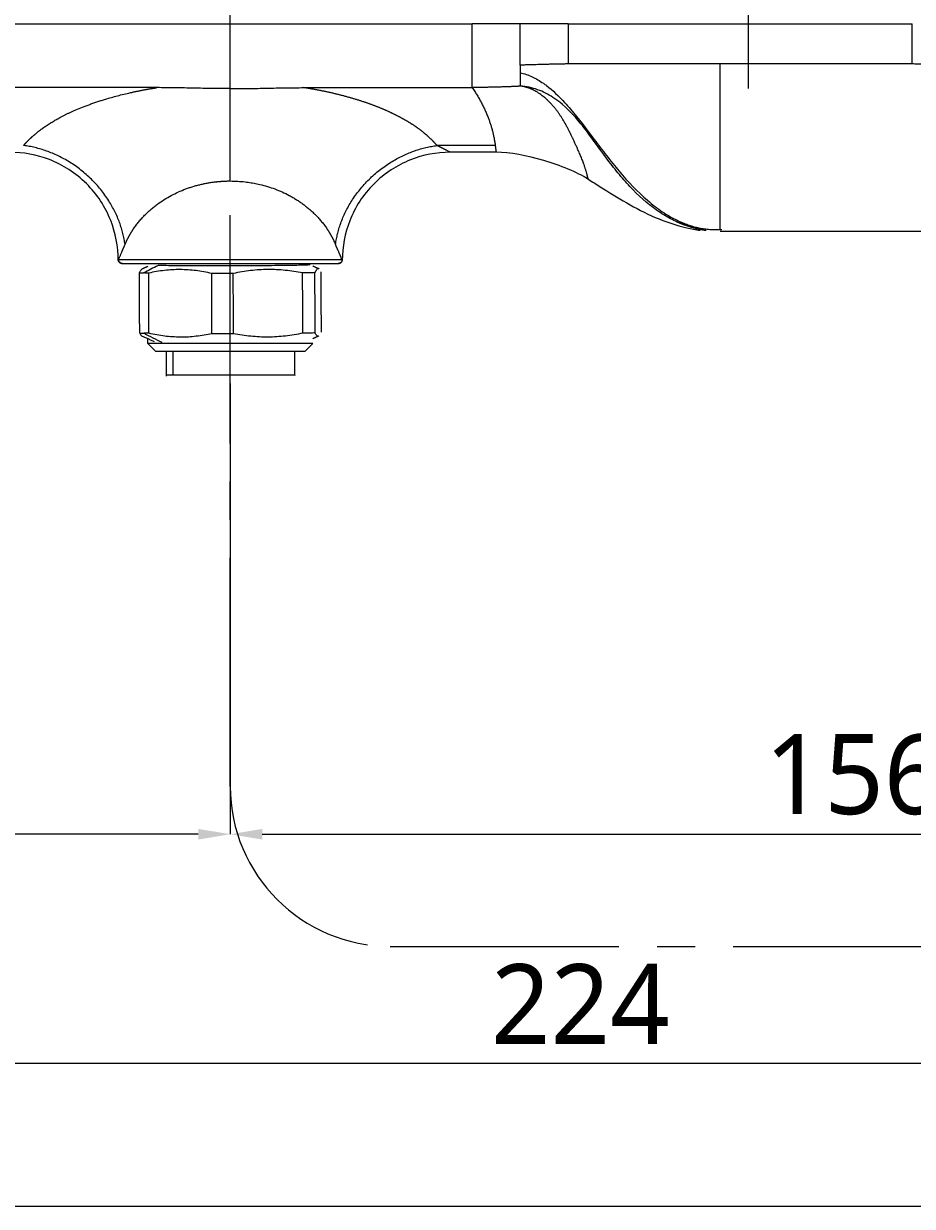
# Model space of a CAD drawing. Extents: x 2340 to 3468, y 0 to 827.
# Drawn here: x 3010 to 3121.1, y 133.3 to 281.2 of the extents above; entities that cross this region are included whole.
import ezdxf

# ---------------------------------------------------------------- set-up
doc = ezdxf.new("R2010")
doc.units = 0
doc.header["$LTSCALE"] = 3
doc.header["$MEASUREMENT"] = 0
doc.header["$PDMODE"] = 3
doc.header["$PDSIZE"] = -10
doc.linetypes.add('CENTER2', pattern=[28.575, 19.05, -3.175, 3.175, -3.175])
doc.layers.get('0').update_dxf_attribs({"linetype": 'CONTINUOUS'})
doc.layers.get('DEFPOINTS').update_dxf_attribs({"linetype": 'CONTINUOUS'})
doc.layers.add('1', color=7, linetype='CONTINUOUS')
doc.layers.add('Cneter', color=1, linetype='CENTER2', lineweight=13)
doc.layers.add('치수선', color=7, linetype='CONTINUOUS', lineweight=20)
doc.styles.add('Daelim Dimension', font='NanumGothic.ttf')
doc.dimstyles.new('DEFAULT', dxfattribs={"dimscale": 2, "dimtxt": 2, "dimasz": 2, "dimexe": 0, "dimexo": 2, "dimgap": 1, "dimtad": 1, "dimdec": 1, "dimzin": 9, "dimdsep": 46, "dimtxsty": 'Daelim Dimension', "dimcen": 0.5, "dimclrd": 252, "dimclre": 252, "dimclrt": 3, "dimadec": 1, "dimazin": 0, "dimtfac": 1, "dimtdec": 1, "dimtix": 1, "dimtmove": 0, "dimatfit": 3, "dimfxl": 1, "dimtolj": 1, "dimtzin": 1, "dimlwd": 9, "dimlwe": 9, "dimarcsym": 0})

# ---------------------------------------------------------------- blocks, each defined once
blk = doc.blocks.new('*D8')
at = {"color": 5, "lineweight": 9, "ltscale": 0.5, "transparency": 16777216}
for p, q in [((3035.81, 233.25), (3035.81, 179.84)), ((3191.76, 192.21), (3191.76, 179.84)), ((3039.81, 179.84), (3187.76, 179.84))]:
    blk.add_line(p, q, dxfattribs=at)
at = {"color": 5, "ltscale": 0.5, "transparency": 16777216}
for points in [[(3039.81, 180.5), (3039.81, 179.17), (3035.81, 179.84)], [(3187.76, 180.5), (3187.76, 179.17), (3191.76, 179.84)]]:
    blk.add_solid(points, dxfattribs=at)
at = {"layer": 'DEFPOINTS', "color": 0, "ltscale": 0.5, "transparency": 16777216}
for p in [(3035.81, 237.25), (3191.76, 196.21), (3191.76, 179.84)]:
    blk.add_point(p, dxfattribs=at)
at = {"color": 7, "ltscale": 0.5, "transparency": 16777216, "insert": (3113.78, 187.28), "char_height": 10, "attachment_point": 5, "style": 'Daelim Dimension'}
blk.add_mtext('\\A1;156', dxfattribs=at)
blk = doc.blocks.new('*D9')
at = {"color": 5, "lineweight": 9, "ltscale": 0.5, "transparency": 16777216}
for p, q in [((2967.38, 252.96), (2967.38, 151.2)), ((3191.76, 192.21), (3191.76, 151.2)), ((2971.38, 151.2), (3187.76, 151.2))]:
    blk.add_line(p, q, dxfattribs=at)
at = {"color": 5, "ltscale": 0.5, "transparency": 16777216}
for points in [[(2971.38, 151.87), (2971.38, 150.54), (2967.38, 151.2)], [(3187.76, 151.87), (3187.76, 150.54), (3191.76, 151.2)]]:
    blk.add_solid(points, dxfattribs=at)
at = {"layer": 'DEFPOINTS', "color": 0, "ltscale": 0.5, "transparency": 16777216}
for p in [(2967.38, 256.96), (3191.76, 196.21), (3191.76, 151.2)]:
    blk.add_point(p, dxfattribs=at)
at = {"color": 7, "ltscale": 0.5, "transparency": 16777216, "insert": (3079.57, 158.6), "char_height": 10, "attachment_point": 5, "style": 'Daelim Dimension'}
blk.add_mtext('\\A1;224', dxfattribs=at)
blk = doc.blocks.new('*D11')
at = {"color": 5, "lineweight": 9, "ltscale": 0.5, "transparency": 16777216}
for p, q in [((2967.38, 252.7), (2967.38, 179.84)), ((3035.81, 236.18), (3035.81, 179.84)), ((3031.81, 179.84), (2971.38, 179.84))]:
    blk.add_line(p, q, dxfattribs=at)
at = {"color": 5, "ltscale": 0.5, "transparency": 16777216}
for points in [[(2971.38, 180.5), (2971.38, 179.17), (2967.38, 179.84)], [(3031.81, 180.5), (3031.81, 179.17), (3035.81, 179.84)]]:
    blk.add_solid(points, dxfattribs=at)
at = {"layer": 'DEFPOINTS', "color": 0, "ltscale": 0.5, "transparency": 16777216}
for p in [(2967.38, 256.7), (3035.81, 240.18), (2967.38, 179.84)]:
    blk.add_point(p, dxfattribs=at)
at = {"color": 7, "ltscale": 0.5, "transparency": 16777216, "insert": (3001.59, 187.28), "char_height": 10, "attachment_point": 5, "style": 'Daelim Dimension'}
blk.add_mtext('\\A1;68', dxfattribs=at)

msp = doc.modelspace()

# ---------------------------------------------------------------- linework, layer by layer
at = {"layer": '1', "color": 7, "linetype": 'Continuous', "lineweight": 18}
for p, q in [((2953.06, 281.18), (3066.06, 281.18)), ((3072.06, 281.18), (3066.06, 281.18)), ((3072.06, 275.99), (3072.06, 281.18)), ((3078.06, 281.18), (3072.06, 281.18)), ((3078.06, 281.18), (3121.06, 281.18)), ((3078.06, 276.18), (3097.06, 276.18)), ((3097.06, 276.18), (3121.06, 276.18)), ((3026.64, 273.18), (2953.06, 273.18)), ((3044.98, 273.18), (3066.06, 273.18)), ((3069.05, 265.1), (3063.31, 265.1)), ((3097.06, 255.18), (3097.06, 255.18)), ((3097.06, 255.18), (3097.06, 255.18)), ((3127.06, 255.18), (3097.06, 255.18)), ((3021.82, 251.68), (3021.82, 251.68)), ((3022.34, 251.18), (3049.28, 251.18)), ((3025.51, 241.18), (3025.51, 241.78)), ((3035.81, 241.18), (3025.51, 241.18)), ((3026.51, 240.18), (3025.51, 241.18)), ((3046.11, 241.18), (3035.81, 241.18)), ((3046.11, 241.18), (3045.11, 240.18)), ((3035.81, 240.18), (3026.51, 240.18)), ((3045.11, 240.18), (3035.81, 240.18))]:
    msp.add_line(p, q, dxfattribs=at)
at = {"layer": '1', "color": 7, "linetype": 'Continuous', "lineweight": 13}
for p, q in [((3078.06, 281.18), (3078.06, 276.18)), ((3121.06, 276.18), (3121.06, 281.18)), ((3021.85, 251.68), (3049.78, 251.68)), ((3035.81, 240.18), (3035.81, 241.18)), ((3028.62, 240.18), (3028.63, 237.25))]:
    msp.add_line(p, q, dxfattribs=at)
at = {"layer": '1', "color": 7, "linetype": 'Continuous', "lineweight": 18, "extrusion": (0, 0, -1)}
for centre, ratio, start_param, end_param in [((3022.34, 251.68), 0.997581, 0.00001, 1.570795), ((3049.28, 251.68), 0.997583, 4.712388, 6.283186)]:
    msp.add_ellipse(centre, major_axis=(0, -0.5), ratio=ratio, start_param=start_param, end_param=end_param, dxfattribs=at)
at = {"layer": '1', "color": 7, "linetype": 'Continuous', "lineweight": 13}
for points, degree in [([(3066.06, 273.18), (3066.06, 275.85), (3066.06, 278.52), (3066.06, 281.18)], 3), ([(3068.93, 265.95), (3061.64, 265.95)], 1), ([(3026.78, 250.94), (3026.18, 250.63), (3025.58, 250.32), (3024.97, 250.01)], 3), ([(3025, 242.48), (3025.75, 242.1), (3026.51, 241.72), (3027.26, 241.34)], 3)]:
    msp.add_open_spline(points, degree=degree, dxfattribs=at)
at = {"layer": '1', "color": 7, "linetype": 'Continuous', "lineweight": 18}
for points, knots in [([(3072.06, 275.99), (3072.06, 275.99), (3072.07, 276), (3072.11, 276.01), (3072.14, 276.01), (3072.22, 276.02), (3072.26, 276.03), (3072.33, 276.04), (3072.35, 276.04), (3072.38, 276.04), (3072.4, 276.04), (3072.45, 276.04), (3072.48, 276.04), (3072.59, 276.05), (3072.76, 276.06), (3072.96, 276.07), (3073.13, 276.07), (3073.18, 276.07), (3073.27, 276.08), (3073.3, 276.08), (3073.36, 276.08), (3073.39, 276.08), (3073.55, 276.08), (3073.68, 276.09), (3073.96, 276.09), (3074.1, 276.1), (3074.4, 276.11), (3074.56, 276.11), (3074.76, 276.12), (3074.81, 276.12), (3074.89, 276.12), (3074.93, 276.12), (3075.06, 276.12), (3075.14, 276.13), (3075.4, 276.13), (3075.76, 276.14), (3076.13, 276.15), (3076.41, 276.16), (3076.5, 276.16), (3076.69, 276.17), (3076.79, 276.17), (3077.08, 276.17), (3077.47, 276.18), (3077.86, 276.18), (3078.06, 276.18)], [0, 0, 0, 0, 0.0625, 0.0625, 0.125, 0.125, 0.1875, 0.1875, 0.203125, 0.203125, 0.21875, 0.21875, 0.25, 0.25, 0.3125, 0.375, 0.375, 0.40625, 0.40625, 0.421875, 0.421875, 0.4375, 0.4375, 0.5, 0.5, 0.5625, 0.5625, 0.625, 0.625, 0.640625, 0.640625, 0.65625, 0.65625, 0.6875, 0.6875, 0.75, 0.8125, 0.8125, 0.84375, 0.84375, 0.875, 0.875, 0.9375, 1, 1, 1, 1]), ([(3072.06, 275.99), (3072.06, 275.98), (3072.06, 275.95), (3072.06, 275.9), (3072.06, 275.82), (3072.06, 275.75), (3072.06, 275.68), (3072.06, 275.61), (3072.06, 275.54), (3072.06, 275.46), (3072.06, 275.39), (3072.06, 275.32), (3072.06, 275.25), (3072.06, 275.19), (3072.06, 275.14), (3072.06, 275.1), (3072.06, 275.07), (3072.06, 275.04), (3072.06, 275.03)], [0, 0, 0, 0, 0.01974, 0.095145, 0.17055, 0.245954, 0.321359, 0.396763, 0.472168, 0.547573, 0.622977, 0.698382, 0.773787, 0.849191, 0.886894, 0.924596, 0.962298, 1, 1, 1, 1]), ([(3097.06, 255.39), (3097.06, 255.47), (3097.06, 255.84), (3097.06, 257.52), (3097.06, 262.03), (3097.06, 268.02), (3097.06, 272.32), (3097.06, 274.18), (3097.06, 275.38), (3097.06, 275.94), (3097.06, 276.18), (3097.06, 276.18)], [0, 0, 0, 0, 0.030783, 0.118894, 0.295114, 0.471334, 0.647555, 0.823775, 0.911885, 0.999995, 1, 1, 1, 1]), ([(3121.06, 276.18), (3121.26, 276.18), (3121.46, 276.18), (3121.86, 276.17), (3122.25, 276.16), (3122.64, 276.14), (3122.87, 276.12), (3122.92, 276.12), (3123.02, 276.11), (3123.06, 276.11), (3123.21, 276.1), (3123.3, 276.09), (3123.57, 276.07), (3123.93, 276.03), (3124.27, 275.98), (3124.51, 275.94), (3124.59, 275.93), (3124.71, 275.91), (3124.75, 275.9), (3124.83, 275.89), (3124.87, 275.88), (3125.06, 275.84), (3125.2, 275.81), (3125.48, 275.74), (3125.61, 275.71), (3125.79, 275.65), (3125.85, 275.63), (3125.97, 275.59), (3126.02, 275.57), (3126.18, 275.51), (3126.28, 275.47), (3126.46, 275.38), (3126.55, 275.34), (3126.69, 275.25), (3126.76, 275.2), (3126.82, 275.14), (3126.84, 275.13), (3126.86, 275.1), (3126.88, 275.09), (3126.91, 275.05), (3126.93, 275.03), (3126.99, 274.95), (3127.04, 274.85), (3127.06, 274.75), (3127.06, 274.69)], [0, 0, 0, 0, 0.0625, 0.0625, 0.125, 0.1875, 0.1875, 0.203125, 0.203125, 0.21875, 0.21875, 0.25, 0.25, 0.3125, 0.375, 0.375, 0.40625, 0.40625, 0.421875, 0.421875, 0.4375, 0.4375, 0.5, 0.5, 0.5625, 0.5625, 0.59375, 0.59375, 0.625, 0.625, 0.6875, 0.6875, 0.75, 0.75, 0.8125, 0.8125, 0.828125, 0.828125, 0.84375, 0.84375, 0.875, 0.875, 0.9375, 1, 1, 1, 1]), ([(3072.06, 275.03), (3072.06, 274.9), (3072.06, 274.76), (3072.06, 274.41), (3072.06, 274.21), (3072.06, 273.79), (3072.06, 273.59), (3072.06, 273.38)], [0, 0, 0, 0, 0.24855, 0.24855, 0.624275, 0.624275, 1, 1, 1, 1]), ([(3035.81, 273.06), (3035.43, 273.06), (3034.67, 273.06), (3033.52, 273.07), (3032.76, 273.08), (3031.99, 273.1), (3031.61, 273.11), (3030.46, 273.13), (3029.7, 273.15), (3028.17, 273.17), (3027.41, 273.18), (3026.64, 273.18)], [0, 0, 0, 0, 0.125, 0.25, 0.375, 0.375, 0.5, 0.5, 0.75, 0.75, 1, 1, 1, 1]), ([(3035.81, 273.06), (3036.19, 273.06), (3036.96, 273.06), (3037.72, 273.07), (3038.87, 273.08), (3039.63, 273.1), (3041.16, 273.13), (3041.92, 273.15), (3043.45, 273.17), (3044.22, 273.18), (3044.98, 273.18)], [0, 0, 0, 0, 0.125, 0.25, 0.25, 0.5, 0.5, 0.75, 0.75, 1, 1, 1, 1]), ([(3072.06, 273.38), (3072.06, 273.38), (3072.05, 273.37), (3072.01, 273.37), (3071.96, 273.36), (3071.86, 273.35), (3071.79, 273.35), (3071.78, 273.34), (3071.74, 273.34), (3071.73, 273.34), (3071.68, 273.34), (3071.64, 273.34), (3071.53, 273.33), (3071.36, 273.32), (3071.16, 273.31), (3071, 273.31), (3070.94, 273.3), (3070.85, 273.3), (3070.83, 273.3), (3070.76, 273.3), (3070.73, 273.3), (3070.58, 273.29), (3070.44, 273.29), (3070.17, 273.28), (3069.88, 273.27), (3069.56, 273.26), (3069.36, 273.25), (3069.32, 273.25), (3069.23, 273.25), (3069.19, 273.25), (3069.07, 273.25), (3068.98, 273.24), (3068.72, 273.24), (3068.37, 273.23), (3068, 273.22), (3067.72, 273.21), (3067.62, 273.21), (3067.43, 273.21), (3067.33, 273.21), (3067.04, 273.2), (3066.65, 273.19), (3066.26, 273.19), (3066.06, 273.18)], [0, 0, 0, 0, 0.0625, 0.0625, 0.125, 0.1875, 0.1875, 0.203125, 0.203125, 0.21875, 0.21875, 0.25, 0.25, 0.3125, 0.375, 0.375, 0.40625, 0.40625, 0.421875, 0.421875, 0.4375, 0.4375, 0.5, 0.5, 0.5625, 0.625, 0.625, 0.640625, 0.640625, 0.65625, 0.65625, 0.6875, 0.6875, 0.75, 0.8125, 0.8125, 0.84375, 0.84375, 0.875, 0.875, 0.9375, 1, 1, 1, 1]), ([(3080.56, 261.73), (3080.56, 261.73), (3080.56, 261.73), (3080.56, 261.73), (3080.56, 261.73), (3080.56, 261.73), (3080.56, 261.73), (3080.56, 261.73), (3080.56, 261.73), (3080.56, 261.73), (3080.56, 261.73), (3080.56, 261.74), (3080.56, 261.74), (3080.56, 261.74), (3080.56, 261.74), (3080.56, 261.75), (3080.56, 261.75), (3080.56, 261.75), (3080.56, 261.76), (3080.55, 261.76), (3080.55, 261.76), (3080.55, 261.77), (3080.55, 261.77), (3080.55, 261.78), (3080.55, 261.78), (3080.55, 261.79), (3080.55, 261.79), (3080.54, 261.8), (3080.54, 261.8), (3080.54, 261.81), (3080.54, 261.81), (3080.54, 261.82), (3080.54, 261.83), (3080.53, 261.83), (3080.53, 261.84), (3080.53, 261.85), (3080.53, 261.86), (3080.53, 261.86), (3080.52, 261.87), (3080.52, 261.88), (3080.52, 261.89), (3080.52, 261.9), (3080.52, 261.9), (3080.51, 261.91), (3080.51, 261.92), (3080.51, 261.93), (3080.51, 261.94), (3080.5, 261.95), (3080.5, 261.96), (3080.5, 261.97), (3080.5, 261.98), (3080.49, 261.99), (3080.49, 262), (3080.49, 262.02), (3080.48, 262.03), (3080.48, 262.04), (3080.48, 262.05), (3080.47, 262.06), (3080.47, 262.07), (3080.47, 262.09), (3080.47, 262.1), (3080.46, 262.11), (3080.46, 262.13), (3080.45, 262.14), (3080.45, 262.15), (3080.45, 262.17), (3080.44, 262.18), (3080.44, 262.19), (3080.44, 262.21), (3080.43, 262.22), (3080.43, 262.24), (3080.42, 262.25), (3080.42, 262.27), (3080.42, 262.28), (3080.41, 262.3), (3080.41, 262.31), (3080.39, 262.37), (3080.36, 262.48), (3080.32, 262.64), (3080.27, 262.81), (3080.22, 262.98), (3080.16, 263.16), (3080.1, 263.34), (3080.03, 263.53), (3079.96, 263.74), (3079.87, 263.98), (3079.76, 264.25), (3079.65, 264.53), (3079.53, 264.82), (3079.4, 265.11), (3079.29, 265.37), (3079.19, 265.59), (3079.11, 265.77), (3079.02, 265.96), (3078.93, 266.16), (3078.84, 266.37), (3078.73, 266.6), (3078.63, 266.81), (3078.55, 266.99), (3078.47, 267.16), (3078.38, 267.33), (3078.31, 267.49), (3078.25, 267.6), (3078.2, 267.7), (3078.15, 267.8), (3078.1, 267.9), (3078.03, 268.04), (3077.94, 268.21), (3077.85, 268.38), (3077.77, 268.53), (3077.7, 268.65), (3077.65, 268.75), (3077.6, 268.84), (3077.53, 268.95), (3077.45, 269.09), (3077.35, 269.26), (3077.22, 269.46), (3077.05, 269.72), (3076.83, 270.03), (3076.64, 270.29), (3076.48, 270.5), (3076.36, 270.65), (3076.23, 270.8), (3076.11, 270.94), (3076.01, 271.06), (3075.93, 271.14), (3075.88, 271.2), (3075.84, 271.24), (3075.81, 271.27), (3075.76, 271.32), (3075.71, 271.37), (3075.66, 271.43), (3075.6, 271.48), (3075.55, 271.54), (3075.48, 271.6), (3075.42, 271.66), (3075.35, 271.73), (3075.28, 271.79), (3075.2, 271.86), (3075.12, 271.93), (3074.99, 272.04), (3074.82, 272.17), (3074.62, 272.32), (3074.44, 272.45), (3074.28, 272.55), (3074.17, 272.62), (3074.09, 272.67), (3074.05, 272.69), (3074, 272.72), (3073.96, 272.75), (3073.91, 272.77), (3073.87, 272.79), (3073.82, 272.82), (3073.77, 272.84), (3073.73, 272.87), (3073.68, 272.89), (3073.63, 272.91), (3073.58, 272.94), (3073.53, 272.96), (3073.49, 272.98), (3073.44, 273), (3073.39, 273.03), (3073.34, 273.05), (3073.29, 273.07), (3073.23, 273.09), (3073.18, 273.11), (3073.13, 273.13), (3073.08, 273.14), (3073.03, 273.16), (3072.97, 273.18), (3072.92, 273.2), (3072.86, 273.21), (3072.81, 273.23), (3072.76, 273.25), (3072.7, 273.26), (3072.64, 273.27), (3072.59, 273.29), (3072.53, 273.3), (3072.47, 273.31), (3072.42, 273.32), (3072.36, 273.34), (3072.3, 273.35), (3072.24, 273.36), (3072.18, 273.36), (3072.12, 273.37), (3072.08, 273.38), (3072.06, 273.38)], [0, 0, 0, 0, 0.001683, 0.003363, 0.005041, 0.006716, 0.008389, 0.01006, 0.011728, 0.013394, 0.015058, 0.01672, 0.018381, 0.020039, 0.021696, 0.023352, 0.025006, 0.026658, 0.028309, 0.029959, 0.031608, 0.033256, 0.034903, 0.03655, 0.038195, 0.03984, 0.041484, 0.043128, 0.044771, 0.046415, 0.048058, 0.049701, 0.051344, 0.052987, 0.05463, 0.056273, 0.057917, 0.059562, 0.061207, 0.062852, 0.064499, 0.066146, 0.067794, 0.069444, 0.071094, 0.072746, 0.074399, 0.076054, 0.07771, 0.079367, 0.081027, 0.082688, 0.084351, 0.086017, 0.087684, 0.089354, 0.091026, 0.0927, 0.094378, 0.096057, 0.097739, 0.099424, 0.101112, 0.102801, 0.104494, 0.106189, 0.107887, 0.109587, 0.11129, 0.112995, 0.114703, 0.116413, 0.118126, 0.119842, 0.12156, 0.12328, 0.125003, 0.140449, 0.156024, 0.171715, 0.187502, 0.202706, 0.218203, 0.233974, 0.250001, 0.270201, 0.291058, 0.312501, 0.333865, 0.354659, 0.375, 0.386972, 0.399194, 0.411696, 0.424475, 0.4375, 0.452259, 0.46875, 0.475354, 0.485803, 0.500001, 0.507169, 0.513873, 0.520116, 0.525904, 0.53125, 0.539349, 0.549781, 0.5625, 0.570328, 0.577356, 0.583598, 0.589062, 0.593751, 0.604768, 0.615179, 0.625, 0.643339, 0.664172, 0.6875, 0.696389, 0.706805, 0.718747, 0.72959, 0.738137, 0.744383, 0.748334, 0.749996, 0.753433, 0.757101, 0.760998, 0.765124, 0.769479, 0.774061, 0.778871, 0.783908, 0.789172, 0.794663, 0.800382, 0.806328, 0.812502, 0.828311, 0.842457, 0.854951, 0.865796, 0.874987, 0.87787, 0.880765, 0.883673, 0.886594, 0.889527, 0.892473, 0.895432, 0.898404, 0.901388, 0.904385, 0.907395, 0.910417, 0.913452, 0.916499, 0.919559, 0.922632, 0.925717, 0.928814, 0.931924, 0.935047, 0.938181, 0.941328, 0.944488, 0.947659, 0.950843, 0.954039, 0.957246, 0.960466, 0.963698, 0.966941, 0.970196, 0.973463, 0.976741, 0.980031, 0.983331, 0.986643, 0.989966, 0.9933, 0.996645, 1, 1, 1, 1]), ([(3093, 255.85), (3092.97, 255.86), (3092.51, 256.01), (3091.49, 256.43), (3090.22, 257.11), (3088.18, 258.46), (3086.25, 260.21), (3084.25, 262.51), (3082.35, 264.97), (3080.76, 267.26), (3078.75, 269.76), (3077.48, 271.05), (3076.02, 272.06), (3075.23, 272.52), (3073.91, 273.09), (3072.83, 273.33), (3072.06, 273.38)], [0, 0, 0, 0, 0.00448, 0.05633, 0.12892, 0.1704, 0.33632, 0.41928, 0.50224, 0.668161, 0.709641, 0.834081, 0.854821, 0.891116, 0.927411, 1, 1, 1, 1]), ([(3021.81, 251.57), (3021.8, 253.34), (3021.32, 255.9), (3019.67, 259.08), (3017.9, 261.25), (3015.71, 263.01), (3012.52, 264.64), (3009.97, 265.1), (3008.2, 265.1)], [0, 0, 0, 0, 0.239535, 0.368564, 0.500329, 0.632045, 0.760936, 1, 1, 1, 1]), ([(3063.31, 265.1), (3061.55, 265.09), (3059.01, 264.6), (3055.84, 262.96), (3053.68, 261.2), (3051.93, 259.04), (3050.3, 255.87), (3049.82, 253.33), (3049.81, 251.57)], [0, 0, 0, 0, 0.23951, 0.368456, 0.500131, 0.631786, 0.760677, 1, 1, 1, 1]), ([(3080.56, 261.73), (3079.14, 262.61), (3075.07, 264.3), (3070.72, 265.1), (3069.04, 265.1)], [0, 0, 0, 0, 0.500001, 1, 1, 1, 1]), ([(3080.56, 261.73), (3081.06, 261.42), (3082.62, 260.43), (3085.31, 258.74), (3088.87, 256.87), (3092.04, 255.79), (3093.98, 255.43), (3094.55, 255.35)], [0, 0, 0, 0, 0.120252, 0.378618, 0.636983, 0.895349, 1, 1, 1, 1]), ([(3092.52, 256.2), (3092.57, 256.18), (3093.29, 255.88), (3094.07, 255.64), (3094.83, 255.47), (3094.86, 255.47)], [0, 0, 0, 0, 0.067051, 0.964114, 1, 1, 1, 1]), ([(3021.96, 251.33), (3021.93, 251.35), (3021.89, 251.41), (3021.83, 251.53), (3021.81, 251.62), (3021.81, 251.69)], [0, 0, 0, 0, 0.263581, 0.521557, 1, 1, 1, 1]), ([(3049.81, 251.69), (3049.81, 251.62), (3049.79, 251.53), (3049.73, 251.41), (3049.69, 251.35), (3049.67, 251.33)], [0, 0, 0, 0, 0.478443, 0.736419, 1, 1, 1, 1]), ([(3021.96, 251.33), (3021.98, 251.3), (3022.04, 251.26), (3022.16, 251.2), (3022.25, 251.18), (3022.32, 251.18)], [0, 0, 0, 0, 0.263581, 0.521557, 1, 1, 1, 1]), ([(3024.47, 250.02), (3024.53, 250.18), (3024.6, 250.3), (3024.7, 250.44), (3024.73, 250.47), (3024.77, 250.5), (3024.78, 250.51), (3024.79, 250.52)], [0, 0, 0, 0, 0.606981, 0.606981, 0.910471, 0.910471, 1, 1, 1, 1]), ([(3033.5, 249.94), (3033.17, 250.02), (3032.84, 250.09), (3032.18, 250.21), (3031.86, 250.26), (3031.2, 250.34), (3030.87, 250.37), (3030.21, 250.42), (3029.88, 250.43), (3029.23, 250.43), (3028.9, 250.43), (3028.24, 250.39), (3027.91, 250.36), (3026.93, 250.25), (3026.27, 250.14), (3025.62, 249.99)], [0, 0, 0, 0, 0.125, 0.125, 0.25, 0.25, 0.375, 0.375, 0.5, 0.5, 0.625, 0.625, 0.75, 0.75, 1, 1, 1, 1]), ([(3045.81, 251.04), (3045.86, 251.02), (3045.46, 250.99), (3043.42, 250.95), (3040.2, 250.91), (3036.32, 250.89), (3032.36, 250.89), (3028.93, 250.91), (3027.34, 250.93), (3026.78, 250.94)], [0, 0, 0, 0, 0.140031, 0.283359, 0.426687, 0.570016, 0.713344, 0.856672, 1, 1, 1, 1]), ([(3036.18, 249.95), (3035.73, 249.95), (3035.28, 249.95), (3034.39, 249.95), (3033.94, 249.95), (3033.5, 249.95)], [0, 0, 0, 0, 0.5, 0.5, 1, 1, 1, 1]), ([(3044.86, 250.01), (3044.5, 250.08), (3044.13, 250.15), (3043.41, 250.26), (3043.05, 250.3), (3042.33, 250.37), (3041.97, 250.4), (3041.24, 250.44), (3040.52, 250.45), (3039.8, 250.43), (3039.08, 250.38), (3038.71, 250.35), (3037.99, 250.26), (3037.63, 250.21), (3036.91, 250.09), (3036.55, 250.02), (3036.18, 249.95)], [0, 0, 0, 0, 0.125, 0.125, 0.25, 0.25, 0.375, 0.375, 0.5, 0.625, 0.625, 0.75, 0.75, 0.875, 0.875, 1, 1, 1, 1]), ([(3046.39, 250.05), (3046.17, 250.04), (3045.94, 250.03), (3045.43, 250.02), (3045.15, 250.02), (3044.86, 250.01)], [0, 0, 0, 0, 0.5, 0.5, 1, 1, 1, 1]), ([(3046.89, 250.54), (3046.89, 250.54), (3046.89, 250.54), (3046.85, 250.56), (3046.82, 250.57), (3046.75, 250.56), (3046.72, 250.54), (3046.65, 250.49), (3046.62, 250.46), (3046.56, 250.37), (3046.52, 250.32), (3046.46, 250.19), (3046.42, 250.12), (3046.39, 250.04)], [0, 0, 0, 0, 0.018116, 0.018116, 0.214493, 0.214493, 0.410869, 0.410869, 0.607246, 0.607246, 0.803623, 0.803623, 1, 1, 1, 1]), ([(3049.31, 251.18), (3049.37, 251.18), (3049.47, 251.2), (3049.59, 251.26), (3049.64, 251.3), (3049.67, 251.33)], [0, 0, 0, 0, 0.478443, 0.736419, 1, 1, 1, 1]), ([(3046.41, 242.51), (3046.19, 242.51), (3045.96, 242.5), (3045.45, 242.5), (3045.18, 242.49), (3044.88, 242.49)], [0, 0, 0, 0, 0.5, 0.5, 1, 1, 1, 1]), ([(3046.88, 242.14), (3046.86, 242.13), (3046.83, 242.12), (3046.78, 242.11), (3046.75, 242.11), (3046.68, 242.14), (3046.65, 242.17), (3046.58, 242.24), (3046.55, 242.28), (3046.48, 242.39), (3046.45, 242.45), (3046.42, 242.52)], [0, 0, 0, 0, 0.149864, 0.149864, 0.362398, 0.362398, 0.574932, 0.574932, 0.787466, 0.787466, 1, 1, 1, 1]), ([(3024.49, 242.5), (3024.56, 242.36), (3024.62, 242.25), (3024.72, 242.15), (3024.75, 242.13), (3024.78, 242.11)], [0, 0, 0, 0, 0.687788, 0.687788, 1, 1, 1, 1]), ([(3033.52, 242.42), (3033.19, 242.35), (3032.87, 242.28), (3032.21, 242.17), (3031.88, 242.13), (3031.23, 242.05), (3030.9, 242.02), (3030.24, 241.99), (3029.91, 241.98), (3029.26, 241.98), (3028.93, 242), (3028.27, 242.04), (3027.94, 242.07), (3026.96, 242.2), (3026.3, 242.32), (3025.64, 242.47)], [0, 0, 0, 0, 0.125, 0.125, 0.25, 0.25, 0.375, 0.375, 0.5, 0.5, 0.625, 0.625, 0.75, 0.75, 1, 1, 1, 1]), ([(3036.21, 242.42), (3035.76, 242.42), (3035.31, 242.42), (3034.41, 242.42), (3033.97, 242.42), (3033.52, 242.42)], [0, 0, 0, 0, 0.5, 0.5, 1, 1, 1, 1]), ([(3044.88, 242.49), (3044.52, 242.41), (3044.16, 242.34), (3043.43, 242.22), (3043.07, 242.17), (3042.35, 242.09), (3041.99, 242.05), (3041.27, 242.01), (3040.54, 241.98), (3039.82, 242), (3039.1, 242.03), (3038.74, 242.06), (3038.01, 242.13), (3037.65, 242.18), (3036.93, 242.29), (3036.57, 242.35), (3036.21, 242.42)], [0, 0, 0, 0, 0.125, 0.125, 0.25, 0.25, 0.375, 0.375, 0.5, 0.625, 0.625, 0.75, 0.75, 0.875, 0.875, 1, 1, 1, 1])]:
    msp.add_open_spline(points, degree=3, knots=knots, dxfattribs=at)
at = {"layer": '1', "color": 7, "linetype": 'Continuous', "lineweight": 13}
for points, degree, knots in [([(3072.06, 275.03), (3072.57, 274.93), (3073.31, 274.68), (3074.25, 274.19), (3074.85, 273.8), (3075.98, 272.97), (3077.11, 271.89), (3079.08, 269.64), (3080.79, 267.39), (3082.82, 264.71), (3084.95, 262.04), (3086.99, 259.87), (3089.16, 258.1), (3090.53, 257.17), (3091.76, 256.53), (3092.38, 256.26), (3092.52, 256.2)], 3, [0, 0, 0, 0, 0.071811, 0.107717, 0.143623, 0.164141, 0.287247, 0.328283, 0.492425, 0.574495, 0.656566, 0.820708, 0.861744, 0.933556, 0.98485, 1, 1, 1, 1]), ([(3009.99, 265.95), (3010, 265.96), (3010.01, 265.98), (3010.04, 266.01), (3010.07, 266.05), (3010.1, 266.08), (3010.12, 266.11), (3010.15, 266.14), (3010.18, 266.17), (3010.21, 266.2), (3010.24, 266.24), (3010.26, 266.27), (3010.29, 266.3), (3010.32, 266.33), (3010.35, 266.36), (3010.38, 266.39), (3010.4, 266.42), (3010.43, 266.45), (3010.46, 266.48), (3010.49, 266.51), (3010.52, 266.54), (3010.55, 266.57), (3010.58, 266.6), (3010.6, 266.62), (3010.63, 266.65), (3010.66, 266.68), (3010.69, 266.71), (3010.72, 266.74), (3010.75, 266.76), (3010.77, 266.79), (3010.8, 266.82), (3010.83, 266.85), (3010.86, 266.87), (3010.89, 266.9), (3010.92, 266.93), (3010.94, 266.95), (3010.97, 266.98), (3011, 267.01), (3011.03, 267.03), (3011.06, 267.06), (3011.09, 267.08), (3011.11, 267.11), (3011.14, 267.13), (3011.17, 267.16), (3011.2, 267.18), (3011.23, 267.21), (3011.25, 267.23), (3011.38, 267.34), (3011.62, 267.54), (3011.98, 267.83), (3012.37, 268.12), (3012.73, 268.37), (3013.04, 268.57), (3013.29, 268.73), (3013.54, 268.88), (3013.78, 269.03), (3014.02, 269.17), (3014.27, 269.3), (3014.53, 269.45), (3014.83, 269.6), (3015.15, 269.77), (3015.48, 269.93), (3015.81, 270.09), (3016.15, 270.24), (3016.65, 270.46), (3017.34, 270.75), (3018.11, 271.04), (3018.76, 271.27), (3019.24, 271.44), (3019.73, 271.59), (3020.29, 271.77), (3020.95, 271.96), (3021.71, 272.17), (3022.51, 272.37), (3023.1, 272.51), (3023.49, 272.59), (3023.65, 272.63), (3023.81, 272.66), (3023.97, 272.7), (3024.13, 272.73), (3024.29, 272.76), (3024.45, 272.79), (3024.61, 272.83), (3024.77, 272.86), (3024.93, 272.89), (3025.09, 272.92), (3025.24, 272.95), (3025.4, 272.97), (3025.56, 273), (3025.71, 273.03), (3025.87, 273.06), (3026.03, 273.08), (3026.18, 273.11), (3026.34, 273.13), (3026.49, 273.16), (3026.59, 273.17), (3026.64, 273.18)], 3, [0, 0, 0, 0, 0.003395, 0.006773, 0.010134, 0.013478, 0.016804, 0.020113, 0.023405, 0.02668, 0.029937, 0.033178, 0.0364, 0.039606, 0.042794, 0.045965, 0.049119, 0.052255, 0.055374, 0.058476, 0.06156, 0.064627, 0.067676, 0.070708, 0.073723, 0.07672, 0.0797, 0.082663, 0.085608, 0.088536, 0.091446, 0.094339, 0.097214, 0.100072, 0.102913, 0.105736, 0.108542, 0.11133, 0.114101, 0.116854, 0.11959, 0.122308, 0.125009, 0.127693, 0.130359, 0.133007, 0.135639, 0.138252, 0.169032, 0.200675, 0.233182, 0.266555, 0.285373, 0.303695, 0.321522, 0.338853, 0.355689, 0.37203, 0.387875, 0.408806, 0.429494, 0.44994, 0.470144, 0.490104, 0.509823, 0.558189, 0.608786, 0.634818, 0.660045, 0.684465, 0.708078, 0.74428, 0.780869, 0.817842, 0.855201, 0.862484, 0.869728, 0.876934, 0.884101, 0.89123, 0.89832, 0.905372, 0.912385, 0.919358, 0.926293, 0.93319, 0.940047, 0.946865, 0.953644, 0.960383, 0.967084, 0.973746, 0.980368, 0.986951, 0.993495, 1, 1, 1, 1]), ([(3061.64, 265.95), (3061.06, 266.65), (3060.27, 267.31), (3059.56, 267.93), (3058.7, 268.5), (3057.89, 269.03), (3056.95, 269.52), (3056.02, 270.01), (3055.01, 270.45), (3053.95, 270.9), (3052.78, 271.3), (3051.57, 271.71), (3050.26, 272.07), (3048.97, 272.42), (3047.64, 272.7), (3046.37, 272.97), (3044.98, 273.18)], 2, [0, 0, 0, 0.125, 0.125, 0.25, 0.25, 0.375, 0.375, 0.5, 0.5, 0.625, 0.625, 0.75, 0.75, 0.875, 0.875, 1, 1, 1]), ([(3063.31, 265.1), (3063.31, 265.1), (3063.31, 265.1), (3063.29, 265.11), (3063.21, 265.16), (3063.06, 265.23), (3062.92, 265.3), (3062.83, 265.35), (3062.79, 265.36), (3062.76, 265.38), (3062.72, 265.4), (3062.68, 265.42), (3062.65, 265.44), (3062.61, 265.46), (3062.57, 265.48), (3062.52, 265.5), (3062.48, 265.52), (3062.44, 265.54), (3062.39, 265.57), (3062.35, 265.59), (3062.3, 265.61), (3062.25, 265.64), (3062.2, 265.66), (3062.15, 265.69), (3062.1, 265.71), (3062.04, 265.74), (3061.99, 265.77), (3061.93, 265.8), (3061.88, 265.83), (3061.82, 265.86), (3061.76, 265.89), (3061.7, 265.92), (3061.66, 265.94), (3061.64, 265.95)], 3, [0, 0, 0, 0, 0.000654, 0.117382, 0.235798, 0.357162, 0.482643, 0.500704, 0.518893, 0.537213, 0.555666, 0.574255, 0.592982, 0.61185, 0.630861, 0.650018, 0.669322, 0.688777, 0.708384, 0.728146, 0.748064, 0.768141, 0.788379, 0.808779, 0.829344, 0.850075, 0.870974, 0.892044, 0.913285, 0.9347, 0.956289, 0.978055, 1, 1, 1, 1]), ([(3068.93, 265.95), (3068.93, 265.94), (3068.93, 265.93), (3068.93, 265.91), (3068.94, 265.89), (3068.94, 265.87), (3068.94, 265.85), (3068.94, 265.83), (3068.95, 265.81), (3068.95, 265.79), (3068.95, 265.77), (3068.95, 265.75), (3068.95, 265.74), (3068.96, 265.72), (3068.96, 265.7), (3068.96, 265.68), (3068.96, 265.67), (3068.97, 265.65), (3068.97, 265.63), (3068.97, 265.62), (3068.97, 265.6), (3068.97, 265.59), (3068.98, 265.57), (3068.98, 265.56), (3068.98, 265.54), (3068.98, 265.53), (3068.98, 265.51), (3068.99, 265.5), (3068.99, 265.49), (3068.99, 265.47), (3068.99, 265.46), (3068.99, 265.45), (3068.99, 265.43), (3069, 265.42), (3069, 265.41), (3069, 265.4), (3069, 265.38), (3069, 265.37), (3069, 265.36), (3069.01, 265.35), (3069.01, 265.34), (3069.01, 265.33), (3069.01, 265.32), (3069.01, 265.31), (3069.01, 265.3), (3069.01, 265.29), (3069.01, 265.28), (3069.02, 265.27), (3069.02, 265.26), (3069.02, 265.26), (3069.02, 265.25), (3069.02, 265.24), (3069.02, 265.23), (3069.02, 265.22), (3069.02, 265.22), (3069.02, 265.21), (3069.03, 265.2), (3069.03, 265.2), (3069.03, 265.19), (3069.03, 265.18), (3069.03, 265.18), (3069.03, 265.17), (3069.03, 265.17), (3069.03, 265.16), (3069.03, 265.16), (3069.03, 265.15), (3069.03, 265.15), (3069.03, 265.14), (3069.03, 265.14), (3069.04, 265.14), (3069.04, 265.13), (3069.04, 265.13), (3069.04, 265.13), (3069.04, 265.12), (3069.04, 265.12), (3069.04, 265.12), (3069.04, 265.12), (3069.04, 265.11), (3069.04, 265.11), (3069.04, 265.11), (3069.04, 265.11), (3069.04, 265.11), (3069.04, 265.11), (3069.04, 265.11), (3069.04, 265.1), (3069.04, 265.1), (3069.04, 265.1), (3069.04, 265.1)], 3, [0, 0, 0, 0, 0.012468, 0.02492, 0.037355, 0.049772, 0.062173, 0.074558, 0.086925, 0.099275, 0.111609, 0.123926, 0.136226, 0.148509, 0.160775, 0.173025, 0.185257, 0.197473, 0.209672, 0.221854, 0.23402, 0.246168, 0.2583, 0.270415, 0.282514, 0.294595, 0.30666, 0.318708, 0.330739, 0.342753, 0.354751, 0.366732, 0.378696, 0.390644, 0.402574, 0.414488, 0.426385, 0.438266, 0.450129, 0.461976, 0.473807, 0.48562, 0.497417, 0.509197, 0.520961, 0.532707, 0.544437, 0.556151, 0.567847, 0.579527, 0.591191, 0.602837, 0.614467, 0.62608, 0.637677, 0.649257, 0.66082, 0.672367, 0.683897, 0.695411, 0.706907, 0.718387, 0.729851, 0.741298, 0.752728, 0.764142, 0.775539, 0.786919, 0.798283, 0.80963, 0.820961, 0.832275, 0.843573, 0.854854, 0.866118, 0.877366, 0.888597, 0.899812, 0.91101, 0.922192, 0.933357, 0.944505, 0.955637, 0.966753, 0.977852, 0.988934, 1, 1, 1, 1]), ([(3022.66, 253.59), (3022.67, 253.6), (3022.68, 253.63), (3022.7, 253.68), (3022.73, 253.73), (3022.75, 253.77), (3022.77, 253.82), (3022.79, 253.87), (3022.81, 253.91), (3022.83, 253.96), (3022.85, 254), (3022.87, 254.05), (3022.89, 254.09), (3022.92, 254.14), (3022.94, 254.18), (3022.96, 254.23), (3022.98, 254.27), (3023, 254.31), (3023.03, 254.36), (3023.05, 254.4), (3023.07, 254.44), (3023.09, 254.49), (3023.12, 254.53), (3023.14, 254.57), (3023.16, 254.61), (3023.19, 254.66), (3023.21, 254.7), (3023.23, 254.74), (3023.26, 254.78), (3023.28, 254.82), (3023.31, 254.87), (3023.33, 254.91), (3023.35, 254.95), (3023.38, 254.99), (3023.4, 255.03), (3023.43, 255.07), (3023.45, 255.11), (3023.48, 255.15), (3023.5, 255.19), (3023.53, 255.23), (3023.55, 255.27), (3023.58, 255.31), (3023.6, 255.34), (3023.63, 255.38), (3023.65, 255.42), (3023.68, 255.46), (3023.7, 255.5), (3023.82, 255.68), (3024.04, 255.98), (3024.38, 256.42), (3024.73, 256.83), (3025.1, 257.22), (3025.48, 257.59), (3025.88, 257.95), (3026.28, 258.29), (3026.83, 258.71), (3027.53, 259.19), (3028.41, 259.7), (3029.31, 260.14), (3030.08, 260.46), (3030.7, 260.68), (3031.16, 260.83), (3031.63, 260.96), (3032.1, 261.08), (3032.56, 261.18), (3033.03, 261.27), (3033.5, 261.35), (3033.84, 261.39), (3034.07, 261.42), (3034.17, 261.43), (3034.27, 261.44), (3034.37, 261.45), (3034.47, 261.46), (3034.58, 261.46), (3034.68, 261.47), (3034.78, 261.48), (3034.88, 261.48), (3034.98, 261.49), (3035.09, 261.5), (3035.19, 261.5), (3035.29, 261.5), (3035.4, 261.51), (3035.5, 261.51), (3035.6, 261.51), (3035.71, 261.51), (3035.78, 261.51), (3035.81, 261.51)], 3, [0, 0, 0, 0, 0.003882, 0.007751, 0.011607, 0.01545, 0.01928, 0.023096, 0.0269, 0.030691, 0.034468, 0.038233, 0.041984, 0.045723, 0.049448, 0.05316, 0.05686, 0.060546, 0.064219, 0.067879, 0.071526, 0.07516, 0.078782, 0.08239, 0.085985, 0.089567, 0.093136, 0.096692, 0.100235, 0.103765, 0.107282, 0.110786, 0.114277, 0.117755, 0.12122, 0.124672, 0.128111, 0.131537, 0.13495, 0.13835, 0.141737, 0.145111, 0.148472, 0.151821, 0.155156, 0.158478, 0.161788, 0.165084, 0.204828, 0.243429, 0.280892, 0.317226, 0.353204, 0.388302, 0.422532, 0.455905, 0.519991, 0.581604, 0.639877, 0.696289, 0.723355, 0.750125, 0.776617, 0.802851, 0.828346, 0.853597, 0.878622, 0.903442, 0.908768, 0.914097, 0.919429, 0.924766, 0.930106, 0.935451, 0.940801, 0.946155, 0.951514, 0.956878, 0.962247, 0.967622, 0.973003, 0.978389, 0.983782, 0.989182, 0.994587, 1, 1, 1, 1]), ([(3035.81, 261.51), (3036.12, 261.51), (3036.74, 261.49), (3037.48, 261.43), (3038.03, 261.36), (3038.41, 261.3), (3038.78, 261.24), (3039.15, 261.16), (3039.72, 261.04), (3040.48, 260.83), (3041.41, 260.52), (3042.32, 260.14), (3043.05, 259.78), (3043.64, 259.45), (3044.07, 259.19), (3044.5, 258.91), (3044.93, 258.61), (3045.34, 258.29), (3045.75, 257.95), (3046.14, 257.59), (3046.52, 257.22), (3046.89, 256.83), (3047.24, 256.42), (3047.58, 255.98), (3047.81, 255.66), (3047.95, 255.46), (3048, 255.38), (3048.05, 255.31), (3048.1, 255.23), (3048.15, 255.15), (3048.2, 255.07), (3048.25, 254.99), (3048.29, 254.91), (3048.34, 254.82), (3048.39, 254.74), (3048.44, 254.66), (3048.48, 254.57), (3048.53, 254.49), (3048.57, 254.4), (3048.62, 254.31), (3048.66, 254.23), (3048.71, 254.14), (3048.75, 254.05), (3048.79, 253.96), (3048.84, 253.87), (3048.88, 253.77), (3048.92, 253.68), (3048.95, 253.62), (3048.96, 253.59)], 3, [0, 0, 0, 0, 0.048525, 0.096603, 0.116483, 0.13647, 0.156576, 0.17681, 0.197183, 0.25024, 0.304666, 0.360608, 0.418199, 0.448734, 0.47987, 0.511621, 0.544001, 0.57734, 0.611561, 0.646674, 0.682692, 0.719106, 0.75662, 0.795241, 0.834977, 0.841567, 0.84821, 0.854906, 0.861655, 0.868458, 0.875313, 0.882221, 0.889183, 0.896198, 0.903266, 0.910387, 0.917561, 0.924789, 0.93207, 0.939404, 0.946792, 0.954233, 0.961727, 0.969275, 0.976876, 0.984531, 0.992239, 1, 1, 1, 1]), ([(3021.85, 251.68), (3021.85, 251.68), (3021.85, 251.69), (3021.85, 251.7), (3021.85, 251.7), (3021.86, 251.71), (3021.86, 251.72), (3021.86, 251.72), (3021.87, 251.73), (3021.87, 251.74), (3021.87, 251.75), (3021.88, 251.76), (3021.88, 251.77), (3021.89, 251.78), (3021.89, 251.79), (3021.89, 251.8), (3021.9, 251.81), (3021.9, 251.82), (3021.91, 251.83), (3021.91, 251.84), (3021.92, 251.85), (3021.92, 251.86), (3021.93, 251.87), (3021.93, 251.88), (3021.94, 251.89), (3021.94, 251.91), (3021.95, 251.92), (3021.95, 251.93), (3021.96, 251.94), (3021.97, 251.96), (3021.97, 251.97), (3021.98, 251.99), (3022, 252.03), (3022.04, 252.12), (3022.1, 252.27), (3022.17, 252.43), (3022.23, 252.56), (3022.27, 252.66), (3022.29, 252.71), (3022.31, 252.76), (3022.33, 252.81), (3022.36, 252.86), (3022.38, 252.92), (3022.4, 252.97), (3022.43, 253.03), (3022.45, 253.09), (3022.48, 253.14), (3022.5, 253.2), (3022.53, 253.26), (3022.55, 253.33), (3022.58, 253.39), (3022.61, 253.45), (3022.64, 253.52), (3022.66, 253.57), (3022.66, 253.59)], 3, [0, 0, 0, 0, 0.008995, 0.018, 0.027015, 0.036041, 0.045077, 0.054125, 0.063184, 0.072255, 0.081338, 0.090434, 0.099542, 0.108664, 0.117799, 0.126949, 0.136112, 0.145291, 0.154484, 0.163692, 0.172916, 0.182157, 0.191413, 0.200686, 0.209976, 0.219283, 0.228608, 0.23795, 0.247311, 0.256691, 0.266089, 0.275507, 0.284944, 0.3643, 0.444966, 0.527106, 0.610872, 0.632592, 0.654447, 0.67644, 0.698573, 0.720849, 0.743269, 0.765836, 0.788551, 0.811417, 0.834436, 0.857609, 0.880939, 0.904427, 0.928075, 0.951886, 0.97586, 1, 1, 1, 1]), ([(3049.78, 251.68), (3049.78, 251.68), (3049.78, 251.69), (3049.77, 251.7), (3049.77, 251.7), (3049.77, 251.71), (3049.76, 251.72), (3049.76, 251.72), (3049.76, 251.73), (3049.75, 251.74), (3049.75, 251.75), (3049.75, 251.76), (3049.74, 251.77), (3049.74, 251.78), (3049.73, 251.79), (3049.73, 251.8), (3049.72, 251.81), (3049.72, 251.82), (3049.72, 251.83), (3049.71, 251.84), (3049.71, 251.85), (3049.7, 251.86), (3049.7, 251.87), (3049.69, 251.88), (3049.68, 251.91), (3049.65, 251.97), (3049.62, 252.06), (3049.57, 252.15), (3049.53, 252.26), (3049.47, 252.38), (3049.42, 252.51), (3049.36, 252.66), (3049.31, 252.78), (3049.27, 252.86), (3049.25, 252.91), (3049.23, 252.96), (3049.21, 253.01), (3049.18, 253.06), (3049.16, 253.11), (3049.14, 253.17), (3049.11, 253.22), (3049.09, 253.28), (3049.06, 253.34), (3049.04, 253.4), (3049.01, 253.46), (3048.99, 253.52), (3048.97, 253.57), (3048.96, 253.59)], 3, [0, 0, 0, 0, 0.008938, 0.017895, 0.02687, 0.035865, 0.04488, 0.053913, 0.062967, 0.07204, 0.081133, 0.090246, 0.099379, 0.108533, 0.117708, 0.126903, 0.136119, 0.145356, 0.154615, 0.163895, 0.173197, 0.182521, 0.191866, 0.201235, 0.210625, 0.266192, 0.323126, 0.381462, 0.441231, 0.503491, 0.56761, 0.633646, 0.701657, 0.721161, 0.740938, 0.76099, 0.781316, 0.801919, 0.8228, 0.843958, 0.865397, 0.887118, 0.909121, 0.931409, 0.953984, 0.976847, 1, 1, 1, 1]), ([(3028.63, 237.25), (3028.62, 237.25), (3028.61, 237.25), (3028.59, 237.25), (3028.57, 237.25), (3028.55, 237.25), (3028.53, 237.25), (3028.51, 237.25), (3028.49, 237.25), (3028.47, 237.25), (3028.45, 237.25), (3028.43, 237.25), (3028.41, 237.25), (3028.39, 237.25), (3028.37, 237.25), (3028.35, 237.25), (3028.33, 237.25), (3028.31, 237.25), (3028.29, 237.25), (3028.27, 237.25), (3028.25, 237.25), (3028.23, 237.25), (3028.21, 237.25), (3028.19, 237.25), (3028.18, 237.25), (3028.16, 237.25), (3028.14, 237.25), (3028.12, 237.25), (3028.1, 237.25), (3028.09, 237.25), (3028.07, 237.25), (3028.05, 237.25), (3028.04, 237.25), (3028.02, 237.25), (3028, 237.25), (3027.99, 237.25), (3027.98, 237.25), (3027.96, 237.25), (3027.95, 237.25), (3027.94, 237.25), (3027.93, 237.25), (3027.92, 237.25), (3027.91, 237.25), (3027.9, 237.25), (3027.89, 237.25), (3027.88, 237.25), (3027.88, 237.25), (3027.87, 237.25), (3027.87, 237.25), (3027.87, 237.25), (3027.86, 237.25), (3027.86, 237.25)], 3, [0, 0, 0, 0, 0.012914, 0.026141, 0.03968, 0.053532, 0.067696, 0.082173, 0.096962, 0.112063, 0.127477, 0.143204, 0.159243, 0.175595, 0.192259, 0.209235, 0.226525, 0.244126, 0.262041, 0.280268, 0.298807, 0.317659, 0.336824, 0.356301, 0.37609, 0.396193, 0.416607, 0.437334, 0.458374, 0.479726, 0.50139, 0.523367, 0.545656, 0.568257, 0.59117, 0.614396, 0.637934, 0.661784, 0.685946, 0.71042, 0.735206, 0.760304, 0.785714, 0.811437, 0.837471, 0.863818, 0.890477, 0.917448, 0.944732, 0.972329, 1, 1, 1, 1]), ([(3043.86, 237.25), (3043.86, 237.25), (3043.86, 237.25), (3043.86, 237.25), (3043.86, 237.25), (3043.86, 237.25), (3043.85, 237.25), (3043.85, 237.25), (3043.84, 237.25), (3043.83, 237.25), (3043.82, 237.25), (3043.81, 237.25), (3043.8, 237.25), (3043.79, 237.25), (3043.77, 237.25), (3043.75, 237.25), (3043.73, 237.25), (3043.71, 237.25), (3043.69, 237.25), (3043.66, 237.25), (3043.64, 237.25), (3043.61, 237.25), (3043.58, 237.25), (3043.55, 237.25), (3043.51, 237.25), (3043.47, 237.25), (3043.44, 237.25), (3043.32, 237.25), (3043.09, 237.25), (3042.71, 237.25), (3042.29, 237.25), (3041.83, 237.25), (3041.34, 237.25), (3040.83, 237.25), (3040.31, 237.25), (3039.8, 237.25), (3039.43, 237.25), (3039.2, 237.25), (3039.13, 237.25), (3039.05, 237.25), (3038.97, 237.25), (3038.9, 237.25), (3038.82, 237.25), (3038.74, 237.25), (3038.66, 237.25), (3038.58, 237.25), (3038.51, 237.25), (3038.43, 237.25), (3038.35, 237.25), (3038.27, 237.25), (3038.19, 237.25), (3038.11, 237.25), (3038.02, 237.25), (3037.94, 237.25), (3037.86, 237.25), (3037.78, 237.25), (3037.7, 237.25), (3037.62, 237.25), (3037.53, 237.25), (3037.45, 237.25), (3037.37, 237.25), (3037.29, 237.25), (3037.2, 237.25), (3037.12, 237.25), (3037.04, 237.25), (3036.95, 237.25), (3036.87, 237.25), (3036.79, 237.25), (3036.7, 237.25), (3036.62, 237.25), (3036.53, 237.25), (3036.45, 237.25), (3036.36, 237.25), (3036.28, 237.25), (3036.19, 237.25), (3036.11, 237.25), (3036.03, 237.25), (3035.94, 237.25), (3035.86, 237.25), (3035.77, 237.25), (3035.69, 237.25), (3035.6, 237.25), (3035.52, 237.25), (3035.43, 237.25), (3035.35, 237.25), (3035.26, 237.25), (3035.18, 237.25), (3035.09, 237.25), (3035.01, 237.25), (3034.92, 237.25), (3034.84, 237.25), (3034.75, 237.25), (3034.67, 237.25), (3034.58, 237.25), (3034.5, 237.25), (3034.41, 237.25), (3034.33, 237.25), (3034.25, 237.25), (3034.16, 237.25), (3034.08, 237.25), (3034, 237.25), (3033.91, 237.25), (3033.83, 237.25), (3033.75, 237.25), (3033.66, 237.25), (3033.58, 237.25), (3033.5, 237.25), (3033.42, 237.25), (3033.33, 237.25), (3033.25, 237.25), (3033.17, 237.25), (3033.09, 237.25), (3033.01, 237.25), (3032.93, 237.25), (3032.85, 237.25), (3032.77, 237.25), (3032.69, 237.25), (3032.61, 237.25), (3032.53, 237.25), (3032.45, 237.25), (3032.38, 237.25), (3032.3, 237.25), (3032.22, 237.25), (3032.15, 237.25), (3032.07, 237.25), (3031.99, 237.25), (3031.92, 237.25), (3031.84, 237.25), (3031.77, 237.25), (3031.69, 237.25), (3031.62, 237.25), (3031.55, 237.25), (3031.47, 237.25), (3031.4, 237.25), (3031.33, 237.25), (3031.26, 237.25), (3031.19, 237.25), (3031.12, 237.25), (3031.05, 237.25), (3030.98, 237.25), (3030.91, 237.25), (3030.84, 237.25), (3030.77, 237.25), (3030.71, 237.25), (3030.64, 237.25), (3030.57, 237.25), (3030.51, 237.25), (3030.44, 237.25), (3030.38, 237.25), (3030.32, 237.25), (3030.25, 237.25), (3030.19, 237.25), (3030.13, 237.25), (3030.07, 237.25), (3030.01, 237.25), (3029.95, 237.25), (3029.89, 237.25), (3029.83, 237.25), (3029.78, 237.25), (3029.72, 237.25), (3029.66, 237.25), (3029.61, 237.25), (3029.55, 237.25), (3029.5, 237.25), (3029.45, 237.25), (3029.39, 237.25), (3029.34, 237.25), (3029.29, 237.25), (3029.24, 237.25), (3029.19, 237.25), (3029.15, 237.25), (3029.1, 237.25), (3029.05, 237.25), (3029, 237.25), (3028.96, 237.25), (3028.92, 237.25), (3028.87, 237.25), (3028.83, 237.25), (3028.79, 237.25), (3028.75, 237.25), (3028.71, 237.25), (3028.67, 237.25), (3028.64, 237.25), (3028.63, 237.25)], 3, [0, 0, 0, 0, 0.003914, 0.008426, 0.012988, 0.0176, 0.022262, 0.026975, 0.031737, 0.036551, 0.041414, 0.046327, 0.051291, 0.056305, 0.061369, 0.066484, 0.071648, 0.076863, 0.082127, 0.087442, 0.092807, 0.098222, 0.103687, 0.109202, 0.114767, 0.120382, 0.126047, 0.131763, 0.169703, 0.2062, 0.24125, 0.274848, 0.306999, 0.337705, 0.366965, 0.394775, 0.421135, 0.42498, 0.428826, 0.432674, 0.436524, 0.440376, 0.444229, 0.448084, 0.451941, 0.455799, 0.459659, 0.463521, 0.467384, 0.471249, 0.475116, 0.478985, 0.482855, 0.486727, 0.4906, 0.494476, 0.498352, 0.502231, 0.506111, 0.509993, 0.513876, 0.517761, 0.521648, 0.525536, 0.529425, 0.533317, 0.53721, 0.541104, 0.545, 0.548898, 0.552797, 0.556698, 0.560601, 0.564505, 0.568411, 0.572318, 0.576227, 0.580138, 0.58405, 0.587965, 0.59188, 0.595798, 0.599717, 0.603638, 0.607561, 0.611485, 0.615412, 0.619339, 0.623269, 0.6272, 0.631133, 0.635068, 0.639004, 0.642942, 0.646881, 0.650822, 0.654765, 0.658709, 0.662655, 0.666603, 0.670552, 0.674503, 0.678455, 0.682409, 0.686365, 0.690322, 0.694281, 0.698241, 0.702203, 0.706166, 0.710132, 0.714099, 0.718067, 0.722037, 0.726009, 0.729983, 0.733958, 0.737935, 0.741914, 0.745894, 0.749877, 0.75386, 0.757846, 0.761833, 0.765822, 0.769813, 0.773805, 0.777799, 0.781795, 0.785792, 0.789791, 0.793792, 0.797794, 0.801798, 0.805804, 0.809811, 0.813819, 0.81783, 0.821842, 0.825855, 0.82987, 0.833887, 0.837905, 0.841924, 0.845946, 0.849969, 0.853993, 0.85802, 0.862047, 0.866077, 0.870108, 0.874141, 0.878176, 0.882212, 0.88625, 0.89029, 0.894332, 0.898375, 0.90242, 0.906466, 0.910515, 0.914565, 0.918617, 0.92267, 0.926725, 0.930782, 0.934841, 0.938901, 0.942962, 0.947026, 0.951091, 0.955158, 0.959226, 0.963296, 0.967368, 0.971441, 0.975516, 0.979593, 0.983671, 0.987751, 0.991832, 0.995915, 1, 1, 1, 1])]:
    msp.add_open_spline(points, degree=degree, knots=knots, dxfattribs=at)
for points, weights in [([(3035.81, 261.51), (3035.81, 266.25), (3035.81, 270.5), (3035.81, 273.06)], [1.14001749561, 1.00773751695, 0.969185072185, 1.02436016132]), ([(3022.66, 253.59), (3021.74, 260.12), (3016.69, 265.05), (3009.99, 265.95)], [1.14000736401, 0.953326641405, 0.953330878758, 1.14002007608]), ([(3048.96, 253.59), (3049.89, 260.19), (3055.01, 265.06), (3061.64, 265.95)], [1.112262213, 0.944868174077, 0.964674909473, 1.17168241918])]:
    msp.add_rational_spline(points, weights, degree=3, dxfattribs=at)
at = {"layer": '1', "color": 7, "linetype": 'Continuous', "lineweight": 18}
for points, degree in [([(3066.06, 273.18), (3068.46, 269.63), (3068.93, 265.95)], 2), ([(3080.33, 261.87), (3080.18, 261.96), (3080.03, 262.04)], 2), ([(3080.61, 261.69), (3080.33, 261.88), (3080.03, 262.04)], 2), ([(3080.61, 261.69), (3080.52, 261.75), (3080.42, 261.81)], 2), ([(3095.29, 255.31), (3093.6, 255.53), (3091.99, 256.28)], 2), ([(3097.27, 255.41), (3094.53, 255.24), (3092.11, 256.38)], 2), ([(3024.49, 242.5), (3024.48, 245), (3024.47, 247.51), (3024.47, 250.02)], 3), ([(3024.47, 250.02), (3024.61, 250.02), (3024.78, 250.01), (3024.98, 250.01)], 3), ([(3024.77, 250.51), (3025.51, 250.85)], 1), ([(3025.62, 250), (3025.39, 250), (3025.17, 250), (3024.98, 250.01)], 3), ([(3025.64, 242.47), (3025.62, 249.99)], 1), ([(3033.52, 242.42), (3033.52, 244.93), (3033.51, 247.44), (3033.5, 249.94)], 3), ([(3036.21, 242.42), (3036.2, 244.93), (3036.19, 247.44), (3036.19, 249.95)], 3), ([(3044.88, 242.49), (3044.87, 245), (3044.86, 247.5), (3044.85, 250.01)], 3), ([(3046.11, 250.9), (3046.93, 250.53)], 1), ([(3046.42, 242.52), (3046.39, 250.04)], 1), ([(3047.2, 242.63), (3047.19, 245.14), (3047.18, 247.65), (3047.18, 250.16)], 3), ([(3024.49, 242.5), (3024.64, 242.49), (3024.81, 242.49), (3025, 242.48)], 3), ([(3026.36, 241.39), (3024.75, 242.13)], 1), ([(3025.65, 242.47), (3025.41, 242.47), (3025.19, 242.48), (3025, 242.48)], 3), ([(3046.9, 242.15), (3046.11, 241.78)], 1), ([(3027.86, 237.1), (3027.86, 240.18)], 1), ([(3043.85, 240.18), (3043.86, 237.18)], 1)]:
    msp.add_open_spline(points, degree=degree, dxfattribs=at)
at = {"layer": 'Cneter', "lineweight": 5, "ltscale": 0.5}
for p, q in [((3100.56, 344.5), (3100.56, 269.59)), ((3035.81, 185.82), (3035.81, 311.81)), ((3055.81, 165.82), (3128.08, 165.82))]:
    msp.add_line(p, q, dxfattribs=at)
msp.add_arc((3055.81, 185.82), 20, 180, 270, dxfattribs=at)
at = {"layer": '치수선'}
msp.add_line((3191.76, 133.31), (2414.56, 133.31), dxfattribs=at)

# ---------------------------------------------------------------- dimensions: what is measured, and where the dimension line sits
at = {"color": 5, "ltscale": 0.5}
for base, p1, p2, picture, middle in [((3191.76, 151.2), (2967.38, 256.96), (3191.76, 196.21), '*D9', (3079.57, 158.6)), ((2967.38, 179.84), (3035.81, 240.18), (2967.38, 256.7), '*D11', (3001.59, 187.28)), ((3191.76, 179.84), (3035.81, 237.25), (3191.76, 196.21), '*D8', (3113.78, 187.28))]:
    dim = msp.add_linear_dim(base=base, p1=p1, p2=p2, dimstyle='DEFAULT', override={"dimtxt": 5, "dimdec": 0, "dimclrd": 5, "dimclre": 5, "dimclrt": 7}, dxfattribs=at)
    dim.commit()
    dim.dimension.update_dxf_attribs({"geometry": picture, "text_midpoint": middle})

doc.saveas('drawing.dxf')
